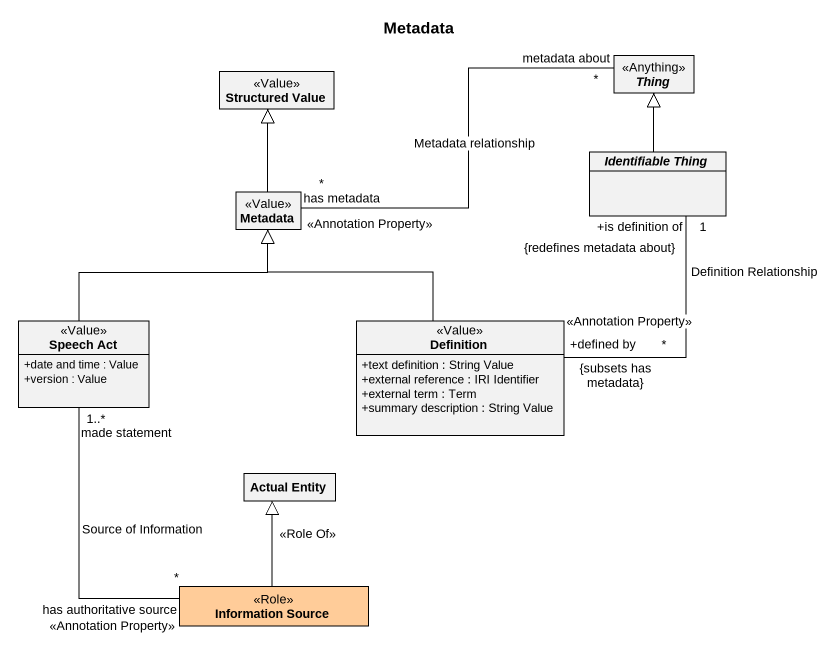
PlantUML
@startuml
title Metadata
hide circle
hide empty members
skinparam classAttributeIconSize 0
class "Structured Value" as Structured_Value <<Value>>
abstract class Thing <<Anything>>
abstract class "Identifiable Thing" as Identifiable_Thing
class Metadata <<Value>>
class "Speech Act" as Speech_Act <<Value>> {
  +date and time : Value
  +version : Value
}
class Definition <<Value>> {
  +text definition : String Value
  +external reference : IRI Identifier
  +external term : Term
  +summary description : String Value
}
class "Actual Entity" as Actual_Entity
class "Information Source" as Information_Source <<Role>> #FFCC99
Identifiable_Thing -up-|> Thing
Metadata -up-|> Structured_Value
Metadata "has metadata\n*\n<<Annotation Property>>" -right- "metadata about\n*" Thing : Metadata relationship
Speech_Act -up-|> Metadata
Definition "+defined by\n<<Annotation Property>>\n*\n{subsets has metadata}" -up- "+is definition of\n1\n{redefines metadata about}" Identifiable_Thing : Definition Relationship
Definition -up-|> Metadata
Information_Source "has authoritative source\n*\n<<Annotation Property>>" -up- "made statement\n1..*" Speech_Act : Source of Information
Information_Source -up-|> Actual_Entity : <<Role Of>>
@enduml
